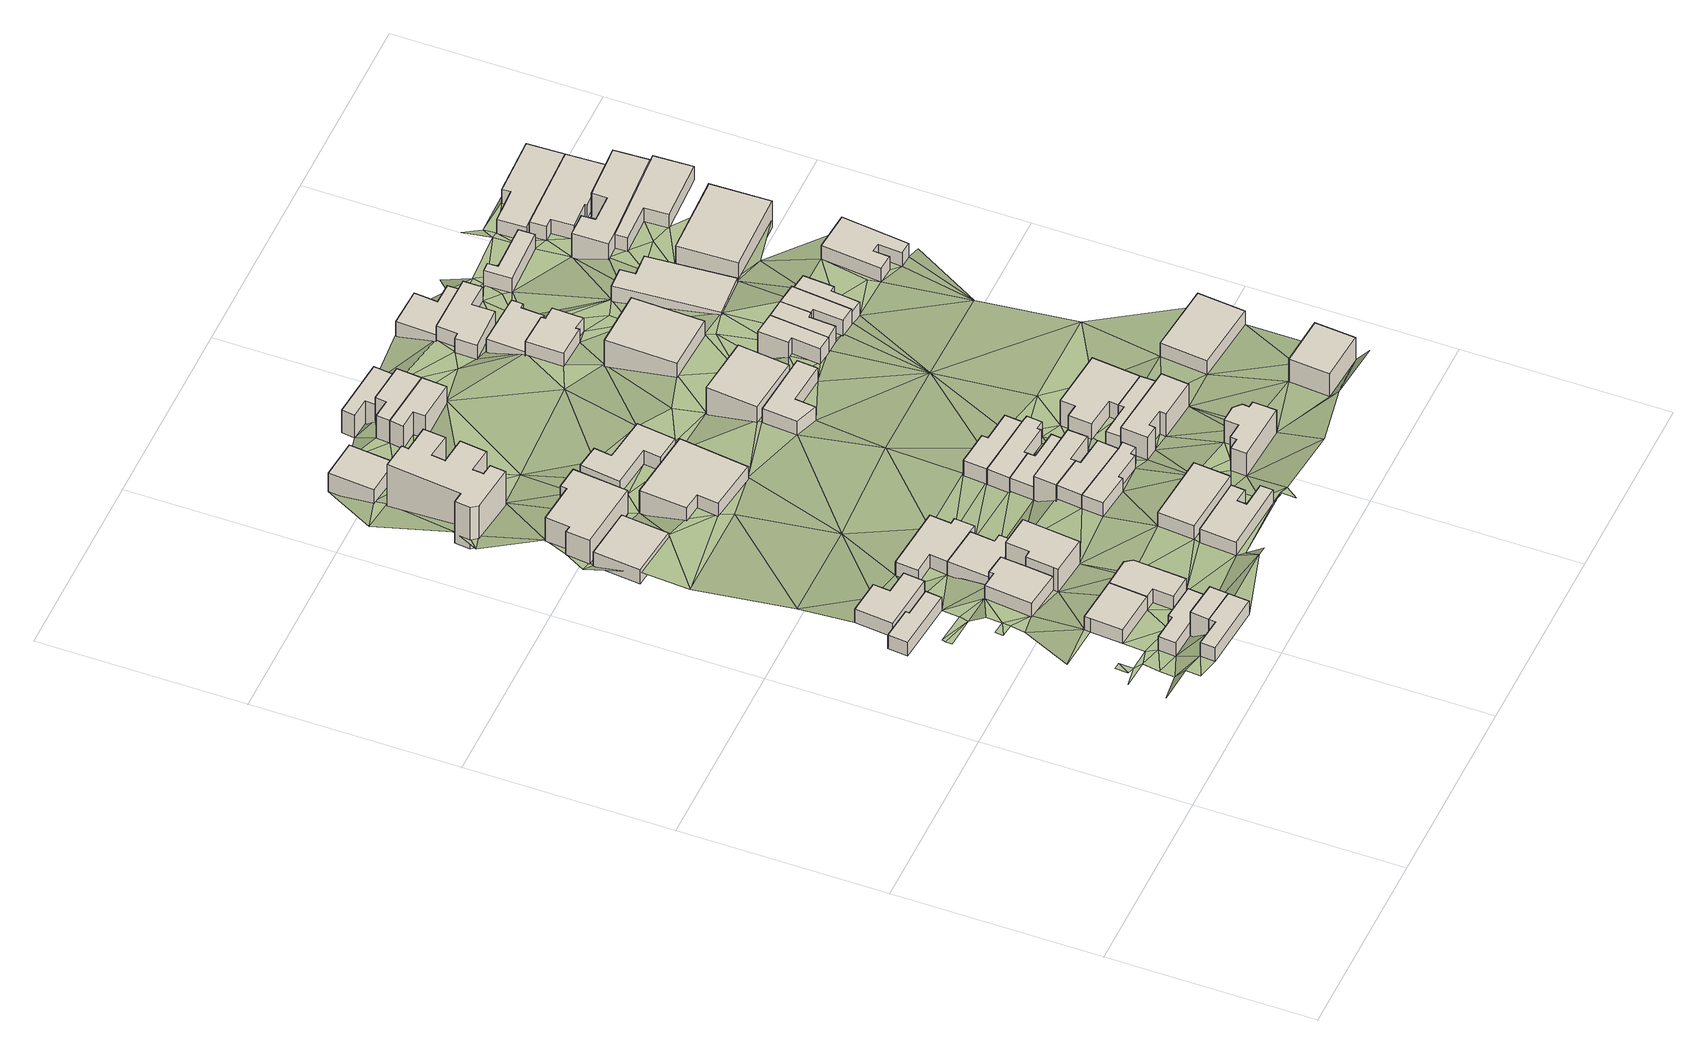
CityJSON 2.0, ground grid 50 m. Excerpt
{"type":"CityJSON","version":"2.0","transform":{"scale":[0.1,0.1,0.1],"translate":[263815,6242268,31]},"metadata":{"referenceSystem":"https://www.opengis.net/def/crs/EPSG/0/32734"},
"CityObjects":{
"building1":{"type":"Building","attributes":{"address":"80 Upper Queens Road Walmer Estate Cape Town","building":"house","building:levels":"1","footprint":{"type":"Polygon"},"plus_code":"C8XXX5XC+XFW","ground_height":59.84,"building_height":4.1,"roof_height":63.94},"geometry":[{"type":"Solid","lod":"1","boundaries":[[[[0,1,2,3]],[[1,4,5,2]],[[4,6,7,5]],[[6,8,9,7]],[[8,10,11,9]],[[10,0,3,11]],[[3,2,5,7,9,11]],[[10,8,6,4,1,0]]]]}]},
"building2":{"type":"Building","attributes":{"address":"76 Upper Queens Road Walmer Estate Cape Town","building":"house","building:levels":"1","footprint":{"type":"Polygon"},"plus_code":"C9X2X4X4+XFX","ground_height":56.71,"building_height":4.1,"roof_height":60.81},"geometry":[{"type":"Solid","lod":"1","boundaries":[[[[12,13,14,15]],[[13,16,17,14]],[[16,18,19,17]],[[18,20,21,19]],[[20,22,23,21]],[[22,24,25,23]],[[24,12,15,25]],[[15,14,17,19,21,23,25]],[[24,22,20,18,16,13,12]]]]}]},
"building3":{"type":"Building","attributes":{"address":"41 Upper Duke Street Walmer Estate Cape Town","building":"house","building:levels":"1","footprint":{"type":"Polygon"},"plus_code":"C8X5XFX9+XRX","ground_height":50.56,"building_height":4.1,"roof_height":54.66},"geometry":[{"type":"Solid","lod":"1","boundaries":[[[[26,27,28,29]],[[27,30,31,28]],[[30,32,33,31]],[[32,34,35,33]],[[34,36,37,35]],[[36,26,29,37]],[[29,28,31,33,35,37]],[[36,34,32,30,27,26]]]]}]},
"building4":{"type":"Building","attributes":{"address":"Walmer Estate Cape Town","building":"house","building:levels":"1","footprint":{"type":"Polygon"},"plus_code":"C8XVX7X2+XJX","ground_height":56.71,"building_height":4.1,"roof_height":60.81},"geometry":[{"type":"Solid","lod":"1","boundaries":[[[[38,39,40,41]],[[39,42,43,40]],[[42,44,45,43]],[[44,46,47,45]],[[46,38,41,47]],[[41,40,43,45,47]],[[46,44,42,39,38]]]]}]},
"building5":{"type":"Building","attributes":{"address":"78 Upper Queens Road Walmer Estate Cape Town","building":"house","building:levels":"1","footprint":{"type":"Polygon"},"plus_code":"C9X5X5XQ+XQW","ground_height":59.84,"building_height":4.1,"roof_height":63.94},"geometry":[{"type":"Solid","lod":"1","boundaries":[[[[13,12,15,48,49,14]],[[12,50,2,48,15]],[[50,51,3,2]],[[51,13,14,49,3]],[[49,48,2,3]],[[51,50,12,13]]]]}]},
"building6":{"type":"Building","attributes":{"address":"39 Upper Duke Street Walmer Estate Cape Town","building":"house","building:levels":"1","footprint":{"type":"Polygon"},"plus_code":"C8X7XRXQ+X9X","ground_height":50.56,"building_height":4.1,"roof_height":54.66},"geometry":[{"type":"Solid","lod":"1","boundaries":[[[[52,53,54,55]],[[53,56,57,54]],[[56,58,59,57]],[[58,60,61,59]],[[60,62,63,61]],[[62,52,55,63]],[[55,54,57,59,61,63]],[[62,60,58,56,53,52]]]]}]},
"building7":{"type":"Building","attributes":{"address":"74 Upper Queens Road Walmer Estate Cape Town","building":"house","building:levels":"1","footprint":{"type":"Polygon"},"plus_code":"C9X9X6XP+XQV","ground_height":56.71,"building_height":4.1,"roof_height":60.81},"geometry":[{"type":"Solid","lod":"1","boundaries":[[[[38,46,47,41]],[[46,64,65,47]],[[64,66,67,65]],[[66,68,69,67]],[[68,70,71,69]],[[70,72,73,71]],[[72,38,41,73]],[[41,47,65,67,69,71,73]],[[72,70,68,66,64,46,38]]]]}]},
"building8":{"type":"Building","attributes":{"address":"12 Lever Street Walmer Estate Cape Town","building":"house","building:levels":"1","footprint":{"type":"Polygon"},"plus_code":"C8XXX3XJ+XFX","ground_height":53.53,"building_height":4.1,"roof_height":57.63},"geometry":[{"type":"Solid","lod":"1","boundaries":[[[[74,75,76,77]],[[75,78,79,76]],[[78,80,81,79]],[[80,82,83,81]],[[82,84,85,83]],[[84,86,87,85]],[[86,74,77,87]],[[77,76,79,81,83,85,87]],[[86,84,82,80,78,75,74]]]]}]},
"building9":{"type":"Building","attributes":{"address":"72 Upper Queens Road Walmer Estate Cape Town","building":"house","building:levels":"2","footprint":{"type":"Polygon"},"plus_code":"C9XCXJXG+XJX","ground_height":53.53,"building_height":6.9,"roof_height":60.43},"geometry":[{"type":"Solid","lod":"1","boundaries":[[[[74,86,87,88,89,77]],[[86,90,91,88,87]],[[90,92,93,91]],[[92,94,95,93]],[[94,96,97,95]],[[96,98,99,97]],[[98,74,77,89,99]],[[89,88,91,93,95,97,99]],[[98,96,94,92,90,86,74]]]]}]},
"building10":{"type":"Building","attributes":{"address":"70 Upper Queens Road Walmer Estate Cape Town","building":"house","building:levels":"1","footprint":{"type":"Polygon"},"plus_code":"C9X8XGXJ+X9W","ground_height":50.37,"building_height":4.1,"roof_height":54.47},"geometry":[{"type":"Solid","lod":"1","boundaries":[[[[100,101,102,103]],[[101,104,105,102]],[[104,106,107,105]],[[106,108,109,107]],[[108,110,111,109]],[[110,100,103,111]],[[103,102,105,107,109,111]],[[110,108,106,104,101,100]]]]}]},
"building11":{"type":"Building","attributes":{"address":"68 Upper Queens Road Walmer Estate Cape Town","building":"house","building:levels":"1","footprint":{"type":"Polygon"},"plus_code":"C9X8X6X9+X4R","ground_height":50.37,"building_height":4.1,"roof_height":54.47},"geometry":[{"type":"Solid","lod":"1","boundaries":[[[[101,100,103,102]],[[100,112,113,103]],[[112,114,115,113]],[[114,116,117,115]],[[116,118,119,117]],[[118,120,121,119]],[[120,122,123,121]],[[122,124,125,123]],[[124,101,102,125]],[[102,103,113,115,117,119,121,123,125]],[[124,122,120,118,116,114,112,100,101]]]]}]},
"building12":{"type":"Building","attributes":{"address":"23 Duke Street Woodstock Cape Town","building":"house","building:levels":"1","footprint":{"type":"Polygon"},"plus_code":"C8XGX9XW+X3X","ground_height":39.99,"building_height":4.1,"roof_height":44.09},"geometry":[{"type":"Solid","lod":"1","boundaries":[[[[126,127,128,129]],[[127,130,131,128]],[[130,132,133,131]],[[132,126,129,133]],[[129,128,131,133]],[[132,130,127,126]]]]}]},
"building13":{"type":"Building","attributes":{"address":"65 Upper Queens Road Walmer Estate Cape Town","building":"house","building:levels":"1","footprint":{"type":"Polygon"},"plus_code":"CCXCX7X5+XXW","ground_height":59.9,"building_height":4.1,"roof_height":64},"geometry":[{"type":"Solid","lod":"1","boundaries":[[[[134,135,136,137]],[[135,138,139,136]],[[138,140,141,139]],[[140,142,143,141]],[[142,144,145,143]],[[144,146,147,145]],[[146,148,149,147]],[[148,134,137,149]],[[137,136,139,141,143,145,147,149]],[[148,146,144,142,140,138,135,134]]]]}]},
"building14":{"type":"Building","attributes":{"address":"3 High Street Woodstock Cape Town","building":"house","building:levels":"2","footprint":{"type":"Polygon"},"plus_code":"C8XMXWX8+XQW","ground_height":39.99,"building_height":6.9,"roof_height":46.89},"geometry":[{"type":"Solid","lod":"1","boundaries":[[[[150,151,152,153]],[[151,154,155,152]],[[154,156,157,155]],[[156,158,159,157]],[[158,160,161,159]],[[160,162,163,161]],[[162,164,165,163]],[[164,150,153,165]],[[153,152,155,157,159,161,163,165]],[[164,162,160,158,156,154,151,150]]]]}]},
"building15":{"type":"Building","attributes":{"address":"63 Upper Queens Road Walmer Estate Cape Town","building":"house","building:levels":"1","footprint":{"type":"Polygon"},"plus_code":"CCXJX8X6+XFX","ground_height":59.9,"building_height":4.1,"roof_height":64},"geometry":[{"type":"Solid","lod":"1","boundaries":[[[[166,167,168,169]],[[167,170,171,168]],[[170,172,173,171]],[[172,166,169,173]],[[169,168,171,173]],[[172,170,167,166]]]]}]},
"building16":{"type":"Building","attributes":{"address":"55A Upper Queens Road Walmer Estate Cape Town","building":"house","building:levels":"1","footprint":{"type":"Polygon"},"plus_code":"CCXPXPXW+XFX","ground_height":56.6,"building_height":4.1,"roof_height":60.7},"geometry":[{"type":"Solid","lod":"1","boundaries":[[[[174,175,176,177]],[[175,178,179,176]],[[178,180,181,179]],[[180,182,183,181]],[[182,184,185,183]],[[184,186,187,185]],[[186,188,189,187]],[[188,190,191,189]],[[190,174,177,191]],[[177,176,179,181,183,185,187,189,191]],[[190,188,186,184,182,180,178,175,174]]]]}]},
"building17":{"type":"Building","attributes":{"address":"55 Upper Queens Road Walmer Estate Cape Town","building":"house","building:levels":"1","footprint":{"type":"Polygon"},"plus_code":"CCXPX4XW+XJV","ground_height":56.6,"building_height":4.1,"roof_height":60.7},"geometry":[{"type":"Solid","lod":"1","boundaries":[[[[175,174,177,176]],[[174,192,193,177]],[[192,194,195,193]],[[194,196,197,195]],[[196,198,199,197]],[[198,175,176,199]],[[176,177,193,195,197,199]],[[198,196,194,192,174,175]]]]}]},
"building18":{"type":"Building","attributes":{"address":"13 Duke Street Woodstock Cape Town","building":"house","building:levels":"3","footprint":{"type":"Polygon"},"plus_code":"C8XQXQX4+XQW","ground_height":36.16,"building_height":9.7,"roof_height":45.86},"geometry":[{"type":"Solid","lod":"1","boundaries":[[[[200,201,202,203]],[[201,204,205,202]],[[204,206,207,205]],[[206,208,209,207]],[[208,210,211,209]],[[210,212,213,211]],[[212,214,215,213]],[[214,216,217,215]],[[216,218,219,217]],[[218,220,221,219]],[[220,222,223,221]],[[222,224,225,223]],[[224,226,227,225]],[[226,228,229,227]],[[228,230,231,229]],[[230,232,233,231]],[[232,200,203,233]],[[203,202,205,207,209,211,213,215,217,219,221,223,225,227,229,231,233]],[[232,230,228,226,224,222,220,218,216,214,212,210,208,206,204,201,200]]]]}]},
"building19":{"type":"Building","attributes":{"address":"54 Queens Road Woodstock Cape Town","building":"house","building:levels":"2","footprint":{"type":"Polygon"},"plus_code":"C9XHXMX9+X3X","ground_height":39.77,"building_height":6.9,"roof_height":46.67},"geometry":[{"type":"Solid","lod":"1","boundaries":[[[[234,235,236,237]],[[235,238,239,236]],[[238,240,241,239]],[[240,242,243,241]],[[242,244,245,243]],[[244,234,237,245]],[[237,236,239,241,243,245]],[[244,242,240,238,235,234]]]]}]},
"building20":{"type":"Building","attributes":{"address":"53 Upper Queens Road Walmer Estate Cape Town","building":"house","building:levels":"1","footprint":{"type":"Polygon"},"plus_code":"CCXPXRX5+X4X","ground_height":56.6,"building_height":4.1,"roof_height":60.7},"geometry":[{"type":"Solid","lod":"1","boundaries":[[[[246,247,197,199]],[[247,248,249,197]],[[248,250,251,249]],[[250,252,253,254,251]],[[252,255,256,257,254,253]],[[255,246,199,257,256]],[[199,197,249,251,254,257]],[[255,252,250,248,247,246]]]]}]},
"building21":{"type":"Building","attributes":{"address":"51 Upper Queens Road Walmer Estate Cape Town","building":"house","building:levels":"1","footprint":{"type":"Polygon"},"plus_code":"CCXQX6XP+X9R","ground_height":53.35,"building_height":4.1,"roof_height":57.45},"geometry":[{"type":"Solid","lod":"1","boundaries":[[[[255,252,253,256]],[[252,258,259,253]],[[258,260,261,259]],[[260,262,263,261]],[[262,264,265,263]],[[264,255,256,265]],[[256,253,259,261,263,265]],[[264,262,260,258,252,255]]]]}]},
"building22":{"type":"Building","attributes":{"address":"11 Duke Street Woodstock Cape Town","building":"house","building:levels":"1","footprint":{"type":"Polygon"},"plus_code":"C8XQX9XF+XCR","ground_height":33.23,"building_height":4.1,"roof_height":37.33},"geometry":[{"type":"Solid","lod":"1","boundaries":[[[[266,267,268,269,270,271]],[[267,272,273,269,268]],[[272,274,275,273]],[[274,266,271,270,275]],[[270,269,273,275]],[[274,272,267,266]]]]}]},
"building23":{"type":"Building","attributes":{"address":"49 Upper Queens Road Walmer Estate Cape Town","building":"house","building:levels":"1","footprint":{"type":"Polygon"},"plus_code":"CCXVX3XX+XVW","ground_height":53.35,"building_height":4.1,"roof_height":57.45},"geometry":[{"type":"Solid","lod":"1","boundaries":[[[[276,277,263,265]],[[277,278,279,263]],[[278,280,281,279]],[[280,282,283,281]],[[282,284,285,283]],[[284,286,287,285]],[[286,288,289,287]],[[288,290,291,289]],[[290,276,265,291]],[[265,263,279,281,283,285,287,289,291]],[[290,288,286,284,282,280,278,277,276]]]]}]},
"building24":{"type":"Building","attributes":{"address":"47 Upper Queens Road Walmer Estate Cape Town","building":"house","building:levels":"1","footprint":{"type":"Polygon"},"plus_code":"CCXRXHXX+XJW","ground_height":53.35,"building_height":4.1,"roof_height":57.45},"geometry":[{"type":"Solid","lod":"1","boundaries":[[[[290,288,289,291]],[[288,292,293,289]],[[292,294,295,293]],[[294,296,297,295]],[[296,298,299,297]],[[298,290,291,299]],[[291,289,293,295,297,299]],[[298,296,294,292,288,290]]]]}]},
"building25":{"type":"Building","attributes":{"address":"36 Upper Keppel Street Walmer Estate Cape Town","building":"house","building:levels":"2","footprint":{"type":"Polygon"},"plus_code":"CFXPXRXW+X4R","ground_height":59.63,"building_height":6.9,"roof_height":66.53},"geometry":[{"type":"Solid","lod":"1","boundaries":[[[[300,301,302,303]],[[301,304,305,302]],[[304,306,307,305]],[[306,308,309,307]],[[308,310,311,309]],[[310,312,313,311]],[[312,314,315,313]],[[314,316,317,315]],[[316,318,319,317]],[[318,320,321,319]],[[320,300,303,321]],[[303,302,305,307,309,311,313,315,317,319,321]],[[320,318,316,314,312,310,308,306,304,301,300]]]]}]},
"building26":{"type":"Building","attributes":{"address":"1 High Street Woodstock Cape Town","building":"house","building:levels":"1","footprint":{"type":"Polygon"},"plus_code":"C9XQXMXQ+XGR","ground_height":39.77,"building_height":4.1,"roof_height":43.87},"geometry":[{"type":"Solid","lod":"1","boundaries":[[[[322,323,324,325]],[[323,326,327,324]],[[326,328,329,327]],[[328,330,331,329]],[[330,332,333,331]],[[332,334,335,333]],[[334,336,337,335]],[[336,322,325,337]],[[325,324,327,329,331,333,335,337]],[[336,334,332,330,328,326,323,322]]]]}]},
"building27":{"type":"Building","attributes":{"address":"28 Upper Keppel Street Walmer Estate Cape Town","building":"house","building:levels":"2","footprint":{"type":"Polygon"},"plus_code":"CFXPXQXJ+X4X","ground_height":56.18,"building_height":6.9,"roof_height":63.08},"geometry":[{"type":"Solid","lod":"1","boundaries":[[[[338,339,340,341,342,343]],[[339,344,345,341,340]],[[344,346,347,345]],[[346,348,349,347]],[[348,350,351,349]],[[350,352,353,351]],[[352,354,355,353]],[[354,338,343,342,355]],[[342,341,345,347,349,351,353,355]],[[354,352,350,348,346,344,339,338]]]]}]},
"building28":{"type":"Building","attributes":{"address":"26 Upper Keppel Street Walmer Estate Cape Town","building":"house","building:levels":"1","footprint":{"type":"Polygon"},"plus_code":"CFXQX4XR+XHR","ground_height":56.18,"building_height":4.1,"roof_height":60.28},"geometry":[{"type":"Solid","lod":"1","boundaries":[[[[338,356,357,343]],[[356,358,359,357]],[[358,360,361,359]],[[360,362,363,361]],[[362,339,340,363]],[[339,338,343,340]],[[343,357,359,361,363,340]],[[339,362,360,358,356,338]]]]}]},
"building29":{"type":"Building","attributes":{"address":"24 Upper Keppel Street Walmer Estate Cape Town","building":"house","building:levels":"1","footprint":{"type":"Polygon"},"plus_code":"CFXRX4X3+X7W","ground_height":56.18,"building_height":4.1,"roof_height":60.28},"geometry":[{"type":"Solid","lod":"1","boundaries":[[[[364,365,366,357]],[[365,367,368,366]],[[367,369,370,368]],[[369,371,372,370]],[[371,373,374,372]],[[373,375,376,374]],[[375,377,359,376]],[[377,364,357,359]],[[357,366,368,370,372,374,376,359]],[[377,375,373,371,369,367,365,364]]]]}]},
"building30":{"type":"Building","attributes":{"address":"46 Queens Road Woodstock Cape Town","building":"house","building:levels":"2","footprint":{"type":"Polygon"},"plus_code":"C9XRXHX4+X7W","ground_height":33.23,"building_height":6.9,"roof_height":40.13},"geometry":[{"type":"Solid","lod":"1","boundaries":[[[[378,379,380,381]],[[379,382,383,380]],[[382,384,385,383]],[[384,386,387,385]],[[386,388,389,387]],[[388,378,381,389]],[[381,380,383,385,387,389]],[[388,386,384,382,379,378]]]]}]},
"building31":{"type":"Building","attributes":{"address":"31 Queens Road Woodstock Cape Town","building":"house","building:levels":"1","footprint":{"type":"Polygon"},"plus_code":"CFX2XMXC+XGW","ground_height":46.73,"building_height":4.1,"roof_height":50.83},"geometry":[{"type":"Solid","lod":"1","boundaries":[[[[390,391,392,393]],[[391,394,395,392]],[[394,396,397,395]],[[396,398,399,397]],[[398,400,401,399]],[[400,390,393,401]],[[393,392,395,397,399,401]],[[400,398,396,394,391,390]]]]}]},
"building32":{"type":"Building","attributes":{"address":"44 Queens Road Woodstock Cape Town","building":"house","building:levels":"2","footprint":{"type":"Polygon"},"plus_code":"C9XQXRXV+XCW","ground_height":33.23,"building_height":6.9,"roof_height":40.13},"geometry":[{"type":"Solid","lod":"1","boundaries":[[[[378,402,403,381]],[[402,404,405,406,403]],[[404,407,408,409,406,405]],[[407,410,411,409,408]],[[410,379,380,411]],[[379,378,381,380]],[[381,403,406,409,411,380]],[[379,410,407,404,402,378]]]]}]},
"building33":{"type":"Building","attributes":{"address":"42 Queens Road Woodstock Cape Town","building":"house","building:levels":"2","footprint":{"type":"Polygon"},"plus_code":"C9XVXHXC+XMV","ground_height":31.12,"building_height":6.9,"roof_height":38.02},"geometry":[{"type":"Solid","lod":"1","boundaries":[[[[412,413,414,415]],[[413,416,417,414]],[[416,418,419,417]],[[418,420,421,419]],[[420,422,405,421]],[[422,412,415,405]],[[415,414,417,419,421,405]],[[422,420,418,416,413,412]]]]}]},
"building34":{"type":"Building","attributes":{"address":"Hay Street Woodstock Cape Town","building":"house","building:levels":"1","footprint":{"type":"Polygon"},"plus_code":"CFX2XJX7+XCW","ground_height":46.73,"building_height":4.1,"roof_height":50.83},"geometry":[{"type":"Solid","lod":"1","boundaries":[[[[423,424,425,426]],[[424,427,428,425]],[[427,429,430,428]],[[429,423,426,430]],[[426,425,428,430]],[[429,427,424,423]]]]}]},
"building35":{"type":"Building","attributes":{"address":"21 Upper Keppel Street Walmer Estate Cape Town","building":"house","building:levels":"2","footprint":{"type":"Polygon"},"plus_code":"CHX4X9XX+XHR","ground_height":58.66,"building_height":6.9,"roof_height":65.56},"geometry":[{"type":"Solid","lod":"1","boundaries":[[[[431,432,433,434]],[[432,435,436,433]],[[435,437,438,436]],[[437,431,434,438]],[[434,433,436,438]],[[437,435,432,431]]]]}]},
"building36":{"type":"Building","attributes":{"address":"4 Hay Street Woodstock Cape Town","building":"house","building:levels":"1","footprint":{"type":"Polygon"},"plus_code":"CFXRXHX9+X4X","ground_height":46.59,"building_height":4.1,"roof_height":50.69},"geometry":[{"type":"Solid","lod":"1","boundaries":[[[[439,440,441,442]],[[440,443,444,441]],[[443,445,446,444]],[[445,447,448,446]],[[447,449,450,448]],[[449,439,442,450]],[[442,441,444,446,448,450]],[[449,447,445,443,440,439]]]]}]},
"building37":{"type":"Building","attributes":{"address":"29 Queens Road Woodstock Cape Town","building":"house","building:levels":"1","footprint":{"type":"Polygon"},"plus_code":"CFXFXFX6+XJX","ground_height":42.57,"building_height":4.1,"roof_height":46.67},"geometry":[{"type":"Solid","lod":"1","boundaries":[[[[451,452,453,454]],[[452,455,456,453]],[[455,457,458,456]],[[457,451,454,458]],[[454,453,456,458]],[[457,455,452,451]]]]}]},
"building38":{"type":"Building","attributes":{"address":"17 Upper Keppel Street Walmer Estate Cape Town","building":"house","building:levels":"1","footprint":{"type":"Polygon"},"plus_code":"CHX6X3XC+X3R","ground_height":55.42,"building_height":4.1,"roof_height":59.52},"geometry":[{"type":"Solid","lod":"1","boundaries":[[[[459,460,461,462]],[[460,463,464,461]],[[463,465,466,464]],[[465,459,462,466]],[[462,461,464,466]],[[465,463,460,459]]]]}]},
"building39":{"type":"Building","attributes":{"address":"27B Queens Road Woodstock Cape Town","building":"house","building:levels":"1","footprint":{"type":"Polygon"},"plus_code":"CFX6XXXR+XWX","ground_height":38.74,"building_height":4.1,"roof_height":42.84},"geometry":[{"type":"Solid","lod":"1","boundaries":[[[[467,468,469,470,471,472]],[[468,473,474,470,469]],[[473,475,476,474]],[[475,477,478,476]],[[477,479,480,478]],[[479,481,482,480]],[[481,483,484,482]],[[483,467,472,471,484]],[[471,470,474,476,478,480,482,484]],[[483,481,479,477,475,473,468,467]]]]}]},
"building40":{"type":"Building","attributes":{"address":"6 Hay Street Woodstock Cape Town","building":"house","building:levels":"1","footprint":{"type":"Polygon"},"plus_code":"CGX3XMXH+XJW","ground_height":46.59,"building_height":4.1,"roof_height":50.69},"geometry":[{"type":"Solid","lod":"1","boundaries":[[[[440,439,442,441]],[[439,485,486,442]],[[485,487,488,486]],[[487,489,490,488]],[[489,491,492,490]],[[491,440,441,492]],[[441,442,486,488,490,492]],[[491,489,487,485,439,440]]]]}]},
"building41":{"type":"Building","attributes":{"address":"27A Queens Road Woodstock Cape Town","building":"house","building:levels":"1","footprint":{"type":"Polygon"},"plus_code":"CFX7X8XC+X2X","ground_height":35.51,"building_height":4.1,"roof_height":39.61},"geometry":[{"type":"Solid","lod":"1","boundaries":[[[[493,494,495,472]],[[494,496,497,495]],[[496,498,499,497]],[[498,500,501,499]],[[500,502,503,501]],[[502,504,505,503]],[[504,506,507,505]],[[506,493,472,507]],[[472,495,497,499,501,503,505,507]],[[506,504,502,500,498,496,494,493]]]]}]},
"building42":{"type":"Building","attributes":{"address":"8 Hay Street Woodstock Cape Town","building":"house","building:levels":"1","footprint":{"type":"Polygon"},"plus_code":"CGX8XHXH+XXW","ground_height":46.59,"building_height":4.1,"roof_height":50.69},"geometry":[{"type":"Solid","lod":"1","boundaries":[[[[491,489,490,492]],[[489,508,509,490]],[[508,510,511,509]],[[510,512,513,514,511]],[[512,515,516,517,514,513]],[[515,491,492,517,516]],[[492,490,509,511,514,517]],[[515,512,510,508,489,491]]]]}]},
"building43":{"type":"Building","attributes":{"address":"25 Queens Road Woodstock Cape Town","building":"house","building:levels":"1","footprint":{"type":"Polygon"},"plus_code":"CFX4XFXJ+X8W","ground_height":35.67,"building_height":4.1,"roof_height":39.77},"geometry":[{"type":"Solid","lod":"1","boundaries":[[[[518,519,520,521,522]],[[519,523,524,520]],[[523,525,526,524]],[[525,527,528,526]],[[527,529,530,528]],[[529,531,532,530]],[[531,533,534,535,532]],[[533,518,522,521,535,534]],[[521,520,524,526,528,530,532,535]],[[533,531,529,527,525,523,519,518]]]]}]},
"building44":{"type":"Building","attributes":{"address":"23 Queens Road Woodstock Cape Town","building":"house","building:levels":"1","footprint":{"type":"Polygon"},"plus_code":"CFX5XWXP+X7V","ground_height":32.96,"building_height":4.1,"roof_height":37.06},"geometry":[{"type":"Solid","lod":"1","boundaries":[[[[536,537,534,522]],[[537,538,539,534]],[[538,540,541,539]],[[540,542,543,541]],[[542,544,545,543]],[[544,536,522,545]],[[522,534,539,541,543,545]],[[544,542,540,538,537,536]]]]}]},
"building45":{"type":"Building","attributes":{"address":"10 Hay Street Woodstock Cape Town","building":"house","building:levels":"1","footprint":{"type":"Polygon"},"plus_code":"CGXHXMXC+X4W","ground_height":45.6,"building_height":4.1,"roof_height":49.7},"geometry":[{"type":"Solid","lod":"1","boundaries":[[[[546,547,513,516]],[[547,548,549,513]],[[548,550,551,549]],[[550,552,553,551]],[[552,554,555,553]],[[554,546,516,555]],[[516,513,549,551,553,555]],[[554,552,550,548,547,546]]]]}]},
"building46":{"type":"Building","attributes":{"building":"house","building:levels":"1","footprint":{"type":"Polygon"},"plus_code":"CGXCX9X5+X2R","ground_height":38.74,"building_height":4.1,"roof_height":42.84},"geometry":[{"type":"Solid","lod":"1","boundaries":[[[[556,557,558,559]],[[557,560,561,558]],[[560,562,563,561]],[[562,564,565,563]],[[564,566,567,565]],[[566,556,559,567]],[[559,558,561,563,565,567]],[[566,564,562,560,557,556]]]]}]},
"building47":{"type":"Building","attributes":{"building":"house","building:levels":"1","footprint":{"type":"Polygon"},"plus_code":"CGX7XVX7+XJV","ground_height":35.51,"building_height":4.1,"roof_height":39.61},"geometry":[{"type":"Solid","lod":"1","boundaries":[[[[568,569,570,571]],[[569,572,573,570]],[[572,574,575,573]],[[574,576,577,575]],[[576,578,579,577]],[[578,568,571,579]],[[571,570,573,575,577,579]],[[578,576,574,572,569,568]]]]}]},
"building48":{"type":"Building","attributes":{"address":"12 Hay Street Woodstock Cape Town","building":"house","building:levels":"1","footprint":{"type":"Polygon"},"plus_code":"CHXCXJXJ+XHW","ground_height":45.6,"building_height":4.1,"roof_height":49.7},"geometry":[{"type":"Solid","lod":"1","boundaries":[[[[580,581,582,583,584,585]],[[581,586,587,583,582]],[[586,588,589,587]],[[588,590,591,589]],[[590,592,593,591]],[[592,594,595,593]],[[594,596,597,595]],[[596,580,585,584,597]],[[584,583,587,589,591,593,595,597]],[[596,594,592,590,588,586,581,580]]]]}]},
"building49":{"type":"Building","attributes":{"building":"yes","building:levels":"1","footprint":{"type":"Polygon"},"plus_code":"CHX7XVXV+X3R","ground_height":41.85,"building_height":4.1,"roof_height":45.95},"geometry":[{"type":"Solid","lod":"1","boundaries":[[[[598,599,600,601]],[[599,602,603,600]],[[602,604,605,603]],[[604,598,601,605]],[[601,600,603,605]],[[604,602,599,598]]]]}]},
"building50":{"type":"Building","attributes":{"address":"52 Walmer Road Woodstock Cape Town","building":"house","building:levels":"1","footprint":{"type":"Polygon"},"plus_code":"CHX9XFXH+XQW","ground_height":38.2,"building_height":4.1,"roof_height":42.3},"geometry":[{"type":"Solid","lod":"1","boundaries":[[[[606,607,608,609,610,611]],[[607,612,613,609,608]],[[612,614,615,613]],[[614,616,617,615]],[[616,618,619,617]],[[618,620,621,619]],[[620,622,623,621]],[[622,624,625,623]],[[624,606,611,610,625]],[[610,609,613,615,617,619,621,623,625]],[[624,622,620,618,616,614,612,607,606]]]]}]},
"building51":{"type":"Building","attributes":{"address":"54 Walmer Road Woodstock Cape Town","building":"house","building:levels":"1","footprint":{"type":"Polygon"},"plus_code":"CHXQX5XQ+XMX","ground_height":37.86,"building_height":4.1,"roof_height":41.96},"geometry":[{"type":"Solid","lod":"1","boundaries":[[[[626,627,628,611]],[[627,629,630,628]],[[629,631,632,630]],[[631,633,634,632]],[[633,635,636,634]],[[635,637,638,636]],[[637,626,611,638]],[[611,628,630,632,634,636,638]],[[637,635,633,631,629,627,626]]]]}]},
"building52":{"type":"Building","attributes":{"address":"50 Walmer Road Woodstock Cape Town","building":"house","building:levels":"1","footprint":{"type":"Polygon"},"plus_code":"CHXCXWXW+X5V","ground_height":35.14,"building_height":4.1,"roof_height":39.24},"geometry":[{"type":"Solid","lod":"1","boundaries":[[[[639,640,641,642]],[[640,643,644,641]],[[643,645,646,644]],[[645,647,648,646]],[[647,649,650,648]],[[649,651,652,650]],[[651,653,654,652]],[[653,639,642,654]],[[642,641,644,646,648,650,652,654]],[[653,651,649,647,645,643,640,639]]]]}]},
"building53":{"type":"Building","attributes":{"address":"48 Walmer Road Woodstock Cape Town","building":"house","building:levels":"1","footprint":{"type":"Polygon"},"plus_code":"CHX8XFX7+XPV","ground_height":35.14,"building_height":4.1,"roof_height":39.24},"geometry":[{"type":"Solid","lod":"1","boundaries":[[[[640,639,642,641]],[[639,655,656,642]],[[655,657,658,656]],[[657,659,660,658]],[[659,661,662,660]],[[661,663,664,662]],[[663,640,641,664]],[[641,642,656,658,660,662,664]],[[663,661,659,657,655,639,640]]]]}]},
"terrain1":{"type":"TINRelief","geometry":[{"type":"CompositeSurface","lod":"1","boundaries":[[[665,666,667]],[[667,668,6]],[[669,670,671]],[[665,667,6]],[[6,668,8]],[[672,673,674]],[[672,670,673]],[[665,24,675]],[[24,665,6]],[[669,676,670]],[[675,22,669]],[[22,675,24]],[[669,22,676]],[[6,1,24]],[[39,677,42]],[[1,6,4]],[[677,39,678]],[[676,22,18]],[[12,24,1]],[[44,676,18]],[[18,22,20]],[[679,680,681]],[[682,683,684]],[[685,681,680]],[[686,683,682]],[[44,18,46]],[[678,39,687]],[[687,685,678]],[[685,687,681]],[[682,688,686]],[[52,62,34]],[[34,32,30]],[[18,66,46]],[[82,689,681]],[[82,681,687]],[[39,90,687]],[[18,16,66]],[[689,82,682]],[[82,688,682]],[[58,690,60]],[[39,38,90]],[[46,66,64]],[[82,27,688]],[[34,30,52]],[[27,52,30]],[[0,10,691]],[[16,68,66]],[[16,13,68]],[[78,27,82]],[[90,86,687]],[[0,691,13]],[[53,58,56]],[[82,80,78]],[[27,101,52]],[[90,38,72]],[[78,101,27]],[[120,58,53]],[[52,122,53]],[[68,13,146]],[[122,52,101]],[[104,78,75]],[[101,78,104]],[[53,122,120]],[[691,146,13]],[[690,58,692]],[[92,90,72]],[[96,74,98]],[[96,75,74]],[[124,122,101]],[[68,170,70]],[[72,70,92]],[[68,146,144]],[[75,693,104]],[[692,58,120]],[[694,695,691]],[[68,144,170]],[[695,146,691]],[[696,690,697]],[[96,693,75]],[[698,699,700]],[[701,698,696]],[[70,167,92]],[[699,702,700]],[[70,170,167]],[[96,94,693]],[[700,702,703]],[[690,692,697]],[[108,693,94]],[[118,692,120]],[[148,146,695]],[[108,112,110]],[[100,110,112]],[[167,178,92]],[[699,132,702]],[[175,94,92]],[[696,704,701]],[[705,703,706]],[[142,170,144]],[[175,92,178]],[[696,697,704]],[[707,708,705]],[[116,114,118]],[[94,255,108]],[[708,707,709]],[[708,709,710]],[[148,695,711]],[[264,112,108]],[[198,94,175]],[[158,702,132]],[[167,180,178]],[[135,140,138]],[[94,198,255]],[[170,142,172]],[[112,712,114]],[[704,713,701]],[[132,701,235]],[[714,707,705]],[[701,713,235]],[[134,140,135]],[[108,255,264]],[[705,164,162]],[[118,114,715]],[[716,711,717]],[[166,180,167]],[[718,719,710]],[[718,710,720]],[[162,714,705]],[[711,716,148]],[[704,721,713]],[[134,148,716]],[[112,264,712]],[[132,235,158]],[[142,140,172]],[[134,172,140]],[[722,692,118]],[[692,723,697]],[[715,114,712]],[[134,716,320]],[[724,719,718]],[[134,320,172]],[[158,235,725]],[[697,723,704]],[[724,267,719]],[[162,160,714]],[[180,184,182]],[[158,323,160]],[[158,725,323]],[[172,318,166]],[[726,727,728]],[[318,172,320]],[[722,118,715]],[[184,180,166]],[[724,718,232]],[[726,728,729]],[[728,714,729]],[[320,716,730]],[[725,235,328]],[[322,160,323]],[[314,166,318]],[[196,194,192]],[[714,160,731]],[[692,732,723]],[[344,184,166]],[[733,196,734]],[[318,316,314]],[[226,224,222]],[[232,735,724]],[[729,714,731]],[[326,323,725]],[[188,186,184]],[[692,722,732]],[[731,160,322]],[[310,166,314]],[[734,196,192]],[[166,346,344]],[[188,184,344]],[[328,235,736]],[[222,737,226]],[[230,228,232]],[[192,174,190]],[[310,346,166]],[[725,328,326]],[[260,258,262]],[[729,731,737]],[[722,715,738]],[[344,339,188]],[[190,188,339]],[[262,739,740]],[[336,731,322]],[[228,735,232]],[[192,190,339]],[[314,312,310]],[[320,730,300]],[[734,192,362]],[[192,339,362]],[[258,739,262]],[[741,734,742]],[[742,734,362]],[[228,743,735]],[[292,738,744]],[[310,352,346]],[[371,258,741]],[[350,348,346]],[[226,737,386]],[[736,745,328]],[[741,742,371]],[[746,736,723]],[[336,334,747]],[[284,739,258]],[[379,748,735]],[[386,228,226]],[[308,352,310]],[[350,346,352]],[[749,739,284]],[[735,743,382]],[[284,258,371]],[[732,750,723]],[[358,742,362]],[[379,735,382]],[[750,746,723]],[[751,737,731]],[[228,386,743]],[[292,752,286]],[[306,304,301]],[[362,360,358]],[[732,722,753]],[[284,371,367]],[[748,379,410]],[[284,367,286]],[[742,358,754]],[[731,336,755]],[[730,756,300]],[[367,371,369]],[[736,757,745]],[[748,410,418]],[[354,352,308]],[[743,384,382]],[[308,306,354]],[[758,722,738]],[[301,354,306]],[[746,757,736]],[[386,384,743]],[[737,751,386]],[[745,759,747]],[[760,292,286]],[[758,738,292]],[[755,336,747]],[[301,300,432]],[[367,760,286]],[[745,757,759]],[[410,404,418]],[[758,753,722]],[[410,407,404]],[[435,300,756]],[[755,751,731]],[[404,420,418]],[[301,432,354]],[[750,761,746]],[[300,435,432]],[[753,396,762]],[[760,758,292]],[[365,760,367]],[[763,747,759]],[[759,757,764]],[[459,338,354]],[[398,761,750]],[[758,396,753]],[[354,432,459]],[[763,755,747]],[[437,435,756]],[[356,338,465]],[[764,757,427]],[[465,365,356]],[[765,751,766]],[[465,338,459]],[[764,763,759]],[[459,432,767]],[[768,751,755]],[[756,769,437]],[[765,766,770]],[[771,398,396]],[[761,398,772]],[[773,396,758]],[[431,767,432]],[[427,761,772]],[[774,760,365]],[[766,751,768]],[[755,763,775]],[[774,758,760]],[[398,771,772]],[[771,396,773]],[[755,775,768]],[[776,770,777]],[[778,770,766]],[[779,772,771]],[[427,772,443]],[[780,764,427]],[[767,460,459]],[[465,774,365]],[[768,781,766]],[[782,773,758]],[[777,770,778]],[[783,431,437]],[[766,781,778]],[[775,763,473]],[[427,443,784]],[[460,767,431]],[[768,785,781]],[[782,758,786]],[[776,777,787]],[[784,780,427]],[[773,782,788]],[[789,777,778]],[[443,440,784]],[[548,786,758]],[[763,457,473]],[[785,527,781]],[[788,790,791]],[[792,788,782]],[[758,774,793]],[[477,475,473]],[[788,792,790]],[[774,465,463]],[[548,758,793]],[[473,457,477]],[[440,794,784]],[[479,483,481]],[[784,794,780]],[[496,483,795]],[[794,440,491]],[[527,785,504]],[[479,795,483]],[[457,780,794]],[[477,796,479]],[[796,477,457]],[[797,794,491]],[[502,500,795]],[[798,795,479]],[[529,527,531]],[[796,798,479]],[[798,457,794]],[[457,798,796]],[[550,548,552]],[[795,798,502]],[[531,527,504]],[[799,794,797]],[[504,502,800]],[[588,548,793]],[[801,552,548]],[[802,803,542]],[[804,531,504]],[[800,502,798]],[[799,797,554]],[[804,504,800]],[[588,801,548]],[[805,533,531]],[[804,805,531]],[[554,552,586]],[[803,533,806]],[[805,804,800]],[[588,793,596]],[[533,805,806]],[[586,552,801]],[[806,807,803]],[[799,554,808]],[[806,805,809]],[[800,798,810]],[[588,586,801]],[[811,557,812]],[[793,580,596]],[[798,812,810]],[[813,799,814]],[[588,596,590]],[[808,554,586]],[[814,799,808]],[[557,799,813]],[[580,793,815]],[[816,812,557]],[[590,596,594]],[[594,592,590]],[[574,809,817]],[[806,809,818]],[[810,812,816]],[[810,572,800]],[[819,816,557]],[[820,557,813]],[[586,581,808]],[[820,819,557]],[[814,808,821]],[[818,809,574]],[[816,819,822]],[[823,572,810]],[[820,813,824]],[[574,572,825]],[[825,572,823]],[[810,826,823]],[[826,810,827]],[[574,825,828]],[[574,828,818]],[[829,819,820]],[[823,830,825]],[[818,828,831]],[[826,832,823]],[[813,599,824]],[[831,833,818]],[[829,820,824]],[[827,834,835]],[[836,826,827]],[[831,828,837]],[[834,838,835]],[[827,835,836]],[[839,837,828]],[[835,838,840]],[[837,841,831]]]}]}
},
"vertices":[
[324,51,288],[235,60,288],[235,60,329],[324,51,329],[234,43,288],[234,43,329],[163,50,288],[163,50,329],[160,13,288],[160,13,329],[320,0,288],[320,0,329],
[240,105,257],[328,96,257],[328,96,298],[240,105,298],[333,149,257],[333,149,298],[240,157,257],[240,157,298],[239,147,257],[239,147,298],[173,152,257],[173,152,298],[169,110,257],[169,110,298],
[5,668,196],[160,653,196],[160,653,237],[5,668,237],[164,692,196],[164,692,237],[90,699,196],[90,699,237],[91,708,196],[91,708,237],[10,716,196],[10,716,237],
[284,313,257],[169,323,257],[169,323,298],[284,313,298],[167,309,257],[167,309,298],[162,230,257],[162,230,298],[276,221,257],[276,221,298],
[240,105,329],[328,96,329],[235,60,257],[324,51,257],
[192,706,196],[197,757,196],[197,757,237],[192,706,237],[136,763,196],[136,763,237],[140,804,196],[140,804,237],[55,812,196],[55,812,237],[46,720,196],[46,720,237],
[302,218,257],[302,218,298],[298,168,257],[298,168,298],[359,164,257],[359,164,298],[368,291,257],[368,291,298],[355,308,257],[355,308,298],
[291,511,225],[296,571,225],[296,571,266],[291,511,266],[243,577,225],[243,577,266],[243,566,225],[243,566,266],[203,570,225],[203,570,266],[191,455,225],[191,455,266],[284,443,225],[284,443,266],
[284,443,294],[291,511,294],[282,431,225],[282,431,294],[379,421,225],[379,421,294],[394,560,225],[394,560,294],[315,568,225],[315,568,294],[309,510,225],[309,510,294],
[370,673,194],[267,684,194],[267,684,235],[370,673,235],[257,581,194],[257,581,235],[381,569,194],[381,569,235],[385,612,194],[385,612,235],[364,614,194],[364,614,235],
[390,671,194],[390,671,235],[394,720,194],[394,720,235],[378,721,194],[378,721,235],[383,773,194],[383,773,235],[223,787,194],[223,787,235],[218,732,194],[218,732,235],[273,727,194],[273,727,235],
[96,1440,88],[84,1325,88],[84,1325,131],[96,1440,131],[212,1312,88],[212,1312,131],[224,1427,88],[224,1427,131],
[653,113,289],[589,118,289],[589,118,330],[653,113,330],[591,141,289],[591,141,330],[627,138,289],[627,138,330],[630,172,289],[630,172,330],[480,183,289],[480,183,330],[473,95,289],[473,95,330],[651,82,289],[651,82,330],
[127,1565,88],[121,1506,88],[121,1506,159],[127,1565,159],[105,1508,88],[105,1508,159],[99,1450,88],[99,1450,159],[272,1433,88],[272,1433,159],[286,1566,88],[286,1566,159],[228,1572,88],[228,1572,159],[226,1556,88],[226,1556,159],
[662,272,289],[492,286,289],[492,286,330],[662,272,330],[484,197,289],[484,197,330],[654,183,289],[654,183,330],
[669,451,256],[508,470,256],[508,470,297],[669,451,297],[504,418,256],[504,418,297],[589,408,256],[589,408,297],[591,418,256],[591,418,297],[664,410,256],[664,410,297],[665,421,256],[665,421,297],[687,418,256],[687,418,297],[691,451,256],[691,451,297],
[675,502,256],[675,502,297],[599,510,256],[599,510,297],[600,522,256],[600,522,297],[515,532,256],[515,532,297],
[154,1946,22],[134,1765,22],[134,1765,149],[154,1946,149],[106,1768,22],[106,1768,149],[102,1730,22],[102,1730,149],[115,1714,22],[115,1714,149],[233,1701,22],[233,1701,149],[237,1740,22],[237,1740,149],[209,1743,22],[209,1743,149],[211,1769,22],[211,1769,149],[273,1762,22],[273,1762,149],[281,1828,22],[281,1828,149],[214,1835,22],[214,1835,149],[218,1868,22],[218,1868,149],[279,1861,22],[279,1861,149],[284,1915,22],[284,1915,149],[217,1922,22],[217,1922,149],[219,1939,22],[219,1939,149],
[462,1390,88],[283,1410,88],[283,1410,157],[462,1390,157],[273,1295,88],[273,1295,157],[318,1290,88],[318,1290,157],[311,1238,88],[311,1238,157],[440,1221,88],[440,1221,157],
[515,532,224],[600,522,224],[601,534,224],[601,534,297],[677,526,224],[677,526,297],[680,574,224],[680,574,264],[680,574,297],[521,588,224],[521,588,264],[521,588,297],
[684,614,224],[684,614,264],[610,621,224],[610,621,264],[611,639,224],[611,639,264],[527,646,224],[527,646,264],
[257,2077,6],[161,2086,6],[161,2086,42],[161,2086,63],[257,2077,63],[257,2077,42],[151,1975,6],[151,1975,63],[246,1966,6],[246,1966,63],
[527,646,217],[611,639,217],[612,648,217],[612,648,264],[688,640,217],[688,640,264],[689,649,217],[689,649,264],[711,647,217],[711,647,264],[715,684,217],[715,684,264],[695,687,217],[695,687,264],[533,702,217],[533,702,264],
[699,729,217],[699,729,264],[622,736,217],[622,736,264],[623,751,217],[623,751,264],[538,759,217],[538,759,264],
[855,159,286],[858,216,286],[858,216,355],[855,159,355],[842,217,286],[842,217,355],[843,234,286],[843,234,355],[826,250,286],[826,250,355],[784,252,286],[784,252,355],[781,217,286],[781,217,355],[740,220,286],[740,220,355],[739,204,286],[739,204,355],[711,206,286],[711,206,355],[708,168,286],[708,168,355],
[331,1568,88],[318,1471,88],[318,1471,129],[331,1568,129],[424,1458,88],[424,1458,129],[419,1417,88],[419,1417,129],[483,1409,88],[483,1409,129],[495,1503,88],[495,1503,129],[384,1517,88],[384,1517,129],[390,1560,88],[390,1560,129],
[893,444,252],[708,462,252],[708,462,293],[708,462,321],[893,444,321],[893,444,293],[702,396,252],[702,396,321],[737,393,252],[737,393,321],[739,408,252],[739,408,321],[786,403,252],[786,403,321],[784,387,252],[784,387,321],[886,377,252],[886,377,321],
[894,494,252],[894,494,293],[795,504,252],[795,504,293],[794,490,252],[794,490,293],[710,498,252],[710,498,293],
[894,494,217],[906,611,217],[906,611,293],[759,625,217],[759,625,293],[756,588,217],[756,588,293],[724,591,217],[724,591,293],[719,534,217],[719,534,293],[797,526,217],[797,526,293],[795,504,217],
[480,2000,22],[333,2014,22],[333,2014,91],[480,2000,91],[328,1981,22],[328,1981,91],[377,1977,22],[377,1977,91],[375,1949,22],[375,1949,91],[476,1940,22],[476,1940,91],
[570,1160,156],[626,1140,156],[626,1140,198],[570,1160,198],[631,1190,156],[631,1190,198],[737,1182,156],[737,1182,198],[741,1232,156],[741,1232,198],[577,1245,156],[577,1245,198],
[485,2061,22],[485,2061,91],[385,2070,22],[385,2070,70],[385,2070,91],[382,2043,22],[382,2043,70],[382,2043,91],[336,2047,22],[336,2047,91],
[485,2061,1],[491,2117,1],[491,2117,70],[485,2061,70],[342,2130,1],[342,2130,70],[338,2098,1],[338,2098,70],[387,2094,1],[387,2094,70],[385,2070,1],
[577,1257,116],[722,1242,116],[722,1242,198],[577,1257,198],[736,1367,116],[736,1367,198],[590,1382,116],[590,1382,198],
[1140,188,277],[1016,197,277],[1016,197,346],[1140,188,346],[1008,98,277],[1008,98,346],[1132,89,277],[1132,89,346],
[833,1196,116],[847,1339,116],[847,1339,197],[833,1196,197],[791,1345,116],[791,1345,197],[785,1270,116],[785,1270,197],[800,1269,116],[800,1269,197],[793,1200,116],[793,1200,197],
[676,1655,77],[671,1483,77],[671,1483,157],[676,1655,157],[813,1478,77],[813,1478,157],[818,1651,77],[818,1651,157],
[999,381,244],[1171,364,244],[1171,364,285],[999,381,285],[1182,479,244],[1182,479,285],[1011,496,244],[1011,496,285],
[643,1826,77],[641,1736,77],[641,1736,86],[641,1736,118],[643,1826,118],[643,1826,86],[722,1732,77],[722,1732,118],[722,1741,77],[722,1741,118],[757,1737,77],[757,1737,118],[759,1812,77],[759,1812,118],[725,1813,77],[725,1813,118],[724,1823,77],[724,1823,118],
[870,1195,116],[870,1195,197],[874,1259,116],[874,1259,197],[888,1260,116],[888,1260,197],[894,1335,116],[894,1335,197],
[643,1826,45],[724,1823,45],[724,1823,86],[725,1832,45],[725,1832,86],[761,1831,45],[761,1831,86],[763,1886,45],[763,1886,86],[776,1886,45],[776,1886,86],[777,1914,45],[777,1914,86],[647,1919,45],[647,1919,86],
[898,1259,116],[898,1259,197],[892,1187,116],[892,1187,197],[931,1183,116],[931,1183,187],[931,1183,197],[946,1329,116],[946,1329,187],[946,1329,197],
[639,2033,45],[636,1982,45],[636,1982,88],[639,2033,88],[639,2033,61],[620,1982,45],[620,1982,88],[619,1929,45],[619,1929,88],[730,1932,45],[730,1932,88],[730,1987,45],[730,1987,88],[788,1986,45],[788,1986,88],[788,2032,45],[788,2032,61],[788,2032,88],
[639,2033,17],[788,2032,17],[787,2068,17],[787,2068,61],[734,2069,17],[734,2069,61],[739,2126,17],[739,2126,61],[644,2129,17],[644,2129,61],
[946,1329,146],[931,1183,146],[967,1180,146],[967,1180,187],[975,1249,146],[975,1249,187],[989,1248,146],[989,1248,187],[994,1323,146],[994,1323,187],
[996,1477,72],[981,1689,72],[981,1689,118],[996,1477,118],[925,1685,72],[925,1685,118],[923,1722,72],[923,1722,118],[869,1719,72],[869,1719,118],[887,1469,72],[887,1469,118],
[836,2004,41],[838,1938,41],[838,1938,86],[836,2004,86],[981,1943,41],[981,1943,86],[980,1983,41],[980,1983,86],[861,1980,41],[861,1980,86],[860,2005,41],[860,2005,86],
[1172,1150,146],[1191,1314,146],[1191,1314,176],[1191,1314,187],[1172,1150,187],[1172,1150,176],[1093,1322,146],[1093,1322,187],[1079,1176,146],[1079,1176,187],[1119,1172,146],[1119,1172,187],[1122,1212,146],[1122,1212,187],[1144,1210,146],[1144,1210,187],[1139,1152,146],[1139,1152,187],
[1212,1486,69],[1208,1632,69],[1208,1632,150],[1212,1486,150],[1006,1626,69],[1006,1626,150],[1010,1480,69],[1010,1480,150],
[1261,1791,39],[1257,1877,39],[1257,1877,110],[1257,1877,113],[1261,1791,113],[1261,1791,110],[1118,1869,39],[1118,1869,113],[1118,1832,39],[1118,1832,113],[1048,1830,39],[1048,1830,113],[1047,1863,39],[1047,1863,113],[989,1862,39],[989,1862,113],[990,1775,39],[990,1775,113],[1024,1776,39],[1024,1776,113],
[1261,1791,69],[1024,1776,69],[1024,1776,110],[1025,1745,69],[1025,1745,110],[1122,1749,69],[1122,1749,110],[1125,1690,69],[1125,1690,110],[1281,1697,69],[1281,1697,110],[1277,1792,69],[1277,1792,110],
[1235,1979,39],[1014,1971,39],[1014,1971,82],[1235,1979,82],[1016,1931,39],[1016,1931,82],[1039,1931,39],[1039,1931,82],[1042,1878,39],[1042,1878,82],[1110,1881,39],[1110,1881,82],[1110,1875,39],[1110,1875,82],[1239,1882,39],[1239,1882,82],
[1232,2069,39],[1232,2069,82],[1083,2064,39],[1083,2064,82],[1084,2043,39],[1084,2043,82],[994,2039,39],[994,2039,82],[996,1970,39],[996,1970,82],
[111,88,257],[45,80,257],[110,62,288],[107,25,288],[121,167,257],[101,180,257],[51,172,257],[84,185,257],[103,215,257],[86,216,257],[114,124,257],[158,176,257],[57,317,257],[140,449,227],[115,509,227],[113,489,227],[147,506,227],[152,587,196],[76,608,196],[75,593,196],[146,485,227],[78,617,196],[191,455,227],[157,609,196],[150,545,227],[76,955,162],[462,36,325],[325,955,160],[381,569,225],[485,34,325],[489,79,289],[76,1205,126],[325,1205,124],[84,1325,126],[96,1440,90],[76,1455,90],[212,1312,124],[99,1450,90],[105,1508,90],[311,1238,124],[127,1565,90],[121,1506,90],[115,1714,56],[76,1705,56],[102,1730,56],[106,1768,56],[655,66,325],[533,702,224],[273,1295,124],[233,1701,52],[538,759,224],[673,59,325],[652,29,325],[154,1946,28],[76,1955,28],[134,1765,56],[318,1290,124],[574,955,192],[440,1221,124],[151,1975,28],[325,1455,88],[211,1769,52],[209,1743,52],[237,1740,52],[273,1762,52],[845,43,321],[325,1705,52],[570,1160,157],[601,534,256],[677,526,256],[246,1966,22],[462,1390,120],[281,1828,52],[623,751,224],[688,640,224],[612,648,224],[680,574,256],[719,534,252],[325,1955,22],[622,736,224],[483,1409,120],[577,1257,157],[495,1503,120],[257,2077,22],[689,649,224],[577,1245,157],[476,1940,47],[695,687,224],[626,1140,157],[797,526,252],[574,1705,82],[998,73,311],[590,1382,120],[823,955,190],[574,1455,120],[823,705,217],[722,1242,156],[631,1190,157],[676,1655,82],[671,1483,120],[480,2000,47],[574,1955,47],[1072,205,277],[643,1826,82],[1140,60,311],[485,2061,47],[793,1200,156],[785,1270,156],[833,1196,156],[1072,705,212],[641,1736,82],[491,2117,20],[639,2033,47],[620,1982,47],[800,1269,156],[813,1478,116],[619,1929,47],[892,1187,156],[1175,141,277],[823,1455,116],[647,1919,47],[931,1183,156],[644,2129,20],[870,1195,156],[636,1982,47],[888,1260,156],[874,1259,156],[898,1259,156],[1072,955,181],[887,1469,116],[761,1831,77],[823,1705,77],[946,1329,156],[869,1719,77],[996,1477,109],[838,1938,45],[1072,1205,146],[734,2069,45],[787,2068,45],[823,1955,45],[836,2004,45],[842,2032,45],[837,2105,17],[1072,1455,108],[860,2005,45],[989,1862,41],[925,1685,77],[923,1722,77],[1006,1626,72],[1010,1480,109],[1212,1145,135],[990,1775,72],[861,1980,45],[978,2041,41],[1025,1745,72],[1072,1705,72],[1212,1486,101],[1024,1776,72],[1016,1931,41],[1125,1690,72],[996,1970,41],[1042,1878,41],[1047,1863,41],[994,2039,41],[1122,1749,72],[1014,1971,41],[992,2069,41],[1039,1931,41],[990,2120,14],[1048,1830,72],[1110,1875,41],[1110,1881,41],[1083,2064,41],[1118,1832,41],[1084,2043,41],[1118,1869,41],[1294,2086,10]
]}
